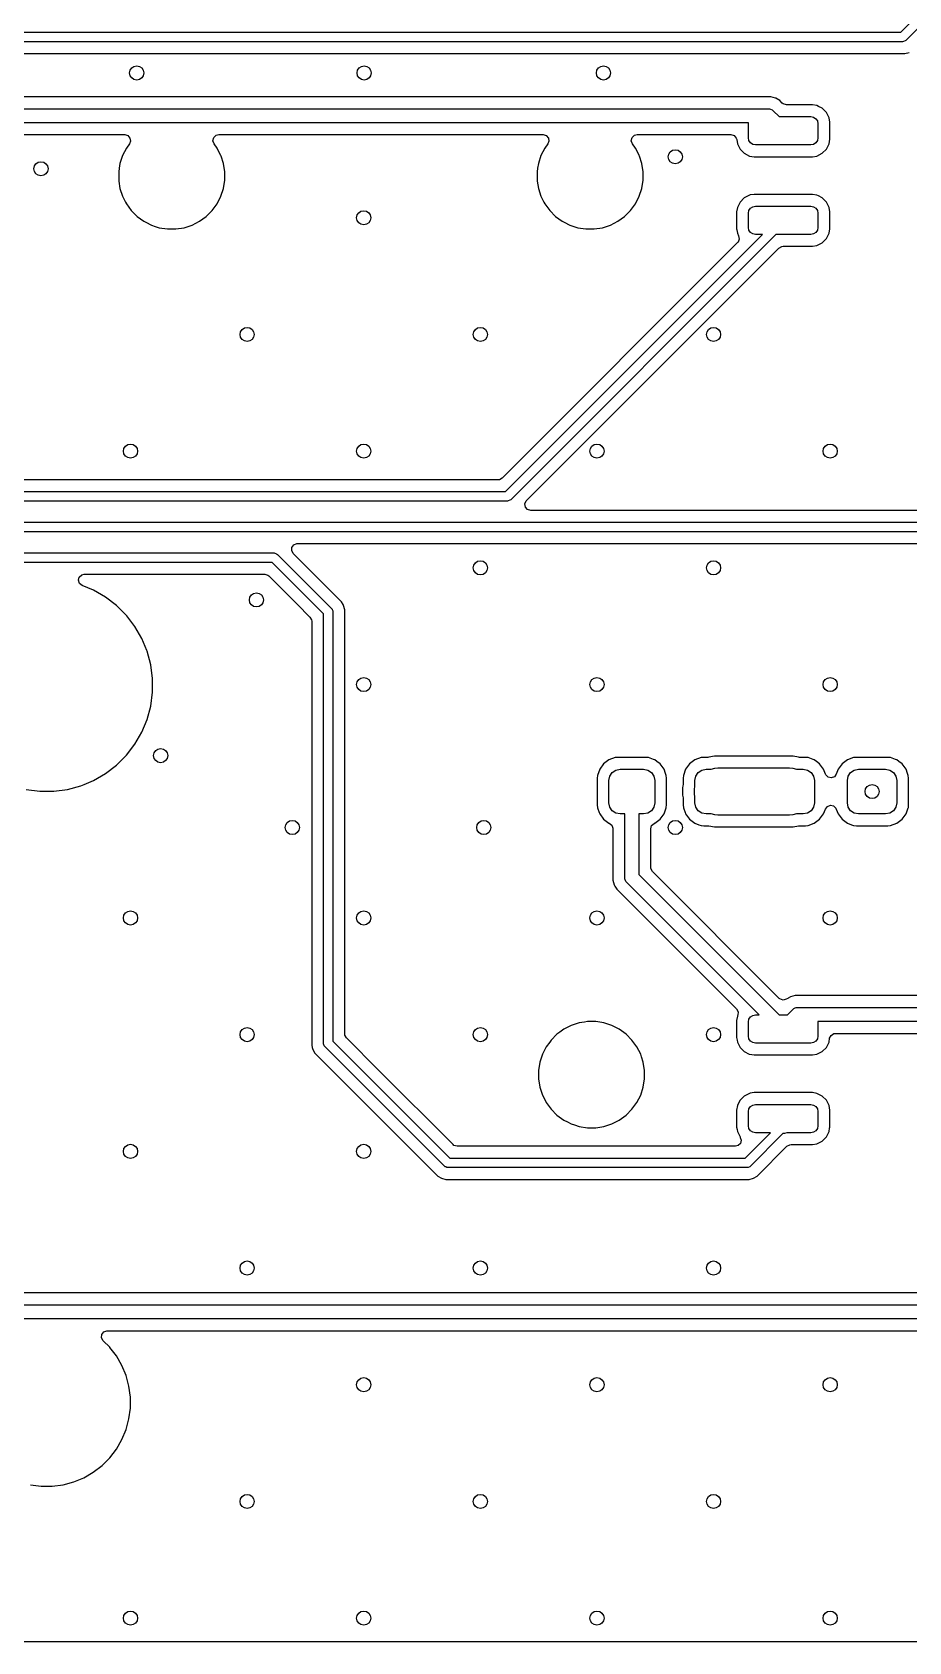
# Model space of a CAD drawing. Extents: x 117 to 217, y -143 to -43.
# Drawn here: x 164.91 to 183.52, y -143 to -108.86 of the extents above; entities that cross this region are included whole.
import ezdxf

# ---------------------------------------------------------------- set-up
doc = ezdxf.new("R2010")
doc.units = 0
doc.layers.add('BLACK', color=7, linetype='CONTINUOUS')

msp = doc.modelspace()

# ---------------------------------------------------------------- linework, layer by layer
at = {"layer": 'BLACK', "linetype": 'CONTINUOUS'}
for p, q in [((183.346578, -108.866), (185.066, -107.146578)), ((185.236711, -107.25871), (183.458711, -109.036711)), ((141.732, -108.866), (183.346578, -108.866)), ((183.388, -109.066), (141.773422, -109.066)), ((183.407509, -109.064079), (183.388, -109.066)), ((183.443557, -109.049147), (183.407509, -109.064079)), ((183.458711, -109.036711), (183.443557, -109.049147)), ((141.928544, -109.3165), (183.434142, -109.3165)), ((183.434142, -109.3165), (183.434144, -109.3165)), ((183.434144, -109.3165), (183.523288, -109.292614)), ((180.587227, -110.2355), (143.123227, -110.2355)), ((180.638157, -110.249146), (180.587227, -110.2355)), ((180.689089, -110.262793), (180.638157, -110.249146)), ((143.0705, -110.486), (180.5345, -110.486)), ((180.5345, -110.486), (180.563764, -110.488882)), ((180.563764, -110.488882), (180.586161, -110.498159)), ((180.586161, -110.498159), (180.617835, -110.511279)), ((180.617835, -110.511279), (180.640566, -110.529934)), ((180.640566, -110.529934), (180.764632, -110.654)), ((180.694766, -110.266071), (180.689089, -110.262793)), ((180.780413, -110.31552), (180.694766, -110.266071)), ((180.780415, -110.315522), (180.780413, -110.31552)), ((180.832074, -110.367181), (180.780415, -110.315522)), ((180.852716, -110.383815), (180.832074, -110.367181)), ((180.919755, -110.4035), (180.852716, -110.383815)), ((181.471519, -110.4035), (180.919755, -110.4035)), ((181.471524, -110.4035), (181.471519, -110.4035)), ((181.565301, -110.418352), (181.471524, -110.4035)), ((181.601517, -110.436805), (181.565301, -110.418352)), ((181.678342, -110.47595), (181.601517, -110.436805)), ((181.678344, -110.475952), (181.678342, -110.47595)), ((181.678347, -110.475954), (181.678344, -110.475952)), ((181.768045, -110.565652), (181.678347, -110.475954)), ((181.768046, -110.565654), (181.768045, -110.565652)), ((181.76805, -110.565658), (181.768046, -110.565654)), ((181.825646, -110.678696), (181.76805, -110.565658)), ((180.11858, -110.786), (162.53642, -110.786)), ((180.115, -110.804), (180.11858, -110.786)), ((180.115, -111.104), (180.115, -110.804)), ((180.764632, -110.654), (181.44, -110.654)), ((181.44, -110.654), (181.497403, -110.665418)), ((181.497403, -110.665418), (181.546066, -110.697934)), ((181.546066, -110.697934), (181.578582, -110.746597)), ((181.578582, -110.746597), (181.59, -110.804)), ((181.59, -110.804), (181.59, -111.104)), ((181.840499, -110.772482), (181.825646, -110.678696)), ((181.8405, -111.135519), (181.840499, -110.772482)), ((162.91209, -111.0365), (166.87608, -111.0365)), ((166.87608, -111.0365), (166.943119, -111.056185)), ((166.976398, -111.233386), (166.911936, -111.322109)), ((166.943119, -111.056185), (166.988874, -111.108989)), ((166.998818, -111.178147), (166.976398, -111.233386)), ((166.988874, -111.108989), (166.998818, -111.178147)), ((168.749222, -111.167579), (168.765047, -111.099525)), ((168.772701, -111.233385), (168.749222, -111.167579)), ((168.765047, -111.099525), (168.815153, -111.05083)), ((168.837164, -111.32211), (168.772701, -111.233385)), ((168.815153, -111.05083), (168.87302, -111.0365)), ((168.87302, -111.0365), (175.75608, -111.0365)), ((175.75608, -111.0365), (175.823119, -111.056185)), ((175.856398, -111.233386), (175.791936, -111.322109)), ((175.823119, -111.056185), (175.868874, -111.108989)), ((175.878818, -111.178147), (175.856398, -111.233386)), ((175.868874, -111.108989), (175.878818, -111.178147)), ((177.629222, -111.167579), (177.645047, -111.099525)), ((177.652701, -111.233385), (177.629222, -111.167579)), ((177.645047, -111.099525), (177.695153, -111.05083)), ((177.717164, -111.32211), (177.652701, -111.233385)), ((177.695153, -111.05083), (177.75302, -111.0365)), ((177.75302, -111.0365), (179.742912, -111.0365)), ((179.742912, -111.0365), (179.809951, -111.056185)), ((179.809951, -111.056185), (179.855706, -111.108989)), ((179.855706, -111.108989), (179.865385, -111.141101)), ((179.865385, -111.141101), (179.879354, -111.229304)), ((179.879354, -111.229304), (179.93695, -111.342342)), ((180.126418, -111.161403), (180.115, -111.104)), ((180.158934, -111.210066), (180.126418, -111.161403)), ((180.207597, -111.242582), (180.158934, -111.210066)), ((180.265, -111.254), (180.207597, -111.242582)), ((181.44, -111.254), (180.265, -111.254)), ((181.497403, -111.242582), (181.44, -111.254)), ((181.546066, -111.210066), (181.497403, -111.242582)), ((181.578582, -111.161403), (181.546066, -111.210066)), ((181.59, -111.104), (181.578582, -111.161403)), ((181.76805, -111.342342), (181.825646, -111.229304)), ((181.825646, -111.229302), (181.825647, -111.229301)), ((181.825646, -111.229304), (181.825646, -111.229302)), ((181.825647, -111.229301), (181.840499, -111.135524)), ((181.840499, -111.135524), (181.8405, -111.135519)), ((166.831506, -111.47996), (166.776764, -111.648443)), ((166.831507, -111.479957), (166.831506, -111.47996)), ((166.911936, -111.322109), (166.831507, -111.479957)), ((168.870374, -111.387288), (168.837164, -111.32211)), ((168.917592, -111.479957), (168.870374, -111.387288)), ((168.917593, -111.47996), (168.917592, -111.479957)), ((168.921265, -111.491261), (168.917593, -111.47996)), ((168.972336, -111.648445), (168.921265, -111.491261)), ((175.711506, -111.47996), (175.656764, -111.648443)), ((175.711507, -111.479957), (175.711506, -111.47996)), ((175.791936, -111.322109), (175.711507, -111.479957)), ((177.750374, -111.387288), (177.717164, -111.32211)), ((177.797592, -111.479957), (177.750374, -111.387288)), ((177.797593, -111.47996), (177.797592, -111.479957)), ((177.801265, -111.491261), (177.797593, -111.47996)), ((177.852336, -111.648445), (177.801265, -111.491261)), ((179.93695, -111.342342), (179.936952, -111.342344)), ((179.936952, -111.342344), (179.936954, -111.342347)), ((179.936954, -111.342347), (180.026652, -111.432045)), ((180.026652, -111.432045), (180.026654, -111.432046)), ((180.026654, -111.432046), (180.026658, -111.43205)), ((180.026658, -111.43205), (180.139694, -111.489645)), ((180.139694, -111.489645), (180.139698, -111.489647)), ((180.139698, -111.489647), (180.233475, -111.504499)), ((180.233475, -111.504499), (180.233481, -111.5045)), ((180.233481, -111.5045), (181.471518, -111.504499)), ((181.471518, -111.504499), (181.565304, -111.489646)), ((181.565304, -111.489646), (181.678342, -111.43205)), ((181.678342, -111.43205), (181.76805, -111.342342)), ((166.760744, -111.749587), (166.74905, -111.823421)), ((166.74905, -111.823421), (166.74905, -112.000579)), ((166.776764, -111.648443), (166.760744, -111.749587)), ((169.00005, -111.823421), (168.972336, -111.648445)), ((169.00005, -112.000579), (169.00005, -111.823421)), ((175.640744, -111.749587), (175.62905, -111.823421)), ((175.62905, -111.823421), (175.62905, -112.000579)), ((175.656764, -111.648443), (175.640744, -111.749587)), ((177.88005, -111.823421), (177.852336, -111.648445)), ((177.88005, -112.000579), (177.88005, -111.823421)), ((166.74905, -112.000579), (166.752687, -112.023544)), ((166.752687, -112.023544), (166.776764, -112.175556)), ((166.776764, -112.175556), (166.831506, -112.344039)), ((168.917592, -112.344042), (168.972336, -112.175555)), ((168.972336, -112.175555), (169.00005, -112.000579)), ((175.62905, -112.000579), (175.632687, -112.023544)), ((175.632687, -112.023544), (175.656764, -112.175556)), ((175.656764, -112.175556), (175.711506, -112.344039)), ((177.797592, -112.344042), (177.852336, -112.175555)), ((177.852336, -112.175555), (177.88005, -112.000579)), ((180.233482, -112.3035), (180.152519, -112.316323)), ((181.471524, -112.3035), (180.233482, -112.3035)), ((181.565301, -112.318352), (181.471524, -112.3035)), ((166.831506, -112.344039), (166.831507, -112.344042)), ((166.831507, -112.344042), (166.893474, -112.465657)), ((166.893474, -112.465657), (166.911936, -112.50189)), ((166.911936, -112.50189), (167.016067, -112.645214)), ((167.016067, -112.645214), (167.141336, -112.770483)), ((168.607764, -112.770483), (168.733033, -112.645214)), ((168.733033, -112.645214), (168.837164, -112.50189)), ((168.837164, -112.50189), (168.917592, -112.344042)), ((175.711506, -112.344039), (175.711507, -112.344042)), ((175.711507, -112.344042), (175.773474, -112.465657)), ((175.773474, -112.465657), (175.791936, -112.50189)), ((175.791936, -112.50189), (175.896067, -112.645214)), ((175.896067, -112.645214), (176.021336, -112.770483)), ((177.487764, -112.770483), (177.613033, -112.645214)), ((177.613033, -112.645214), (177.717164, -112.50189)), ((177.717164, -112.50189), (177.797592, -112.344042)), ((179.879352, -112.578698), (179.8645, -112.672475)), ((179.936951, -112.465657), (179.879352, -112.578698)), ((179.936954, -112.465652), (179.936951, -112.465657)), ((180.026652, -112.375954), (179.936954, -112.465652)), ((180.026657, -112.375951), (180.026652, -112.375954)), ((180.026658, -112.37595), (180.026657, -112.375951)), ((180.139696, -112.318354), (180.026658, -112.37595)), ((180.115, -112.704), (180.126418, -112.646597)), ((180.126418, -112.646597), (180.158934, -112.597934)), ((180.152519, -112.316323), (180.139696, -112.318354)), ((180.158934, -112.597934), (180.207597, -112.565418)), ((180.207597, -112.565418), (180.265, -112.554)), ((180.265, -112.554), (181.44, -112.554)), ((181.44, -112.554), (181.497403, -112.565418)), ((181.497403, -112.565418), (181.546066, -112.597934)), ((181.546066, -112.597934), (181.578582, -112.646597)), ((181.601517, -112.336805), (181.565301, -112.318352)), ((181.578582, -112.646597), (181.59, -112.704)), ((181.678342, -112.37595), (181.601517, -112.336805)), ((181.678344, -112.375952), (181.678342, -112.37595)), ((181.678347, -112.375954), (181.678344, -112.375952)), ((181.768045, -112.465652), (181.678347, -112.375954)), ((181.768046, -112.465654), (181.768045, -112.465652)), ((181.76805, -112.465658), (181.768046, -112.465654)), ((181.825646, -112.578696), (181.76805, -112.465658)), ((181.840499, -112.672482), (181.825646, -112.578696)), ((167.141336, -112.770483), (167.28466, -112.874614)), ((167.28466, -112.874614), (167.32507, -112.895204)), ((167.32507, -112.895204), (167.442507, -112.955042)), ((167.442507, -112.955042), (167.44251, -112.955043)), ((167.44251, -112.955043), (167.526751, -112.982414)), ((167.526751, -112.982414), (167.610995, -113.009786)), ((168.138105, -113.009786), (168.306592, -112.955042)), ((168.306592, -112.955042), (168.46444, -112.874614)), ((168.46444, -112.874614), (168.607764, -112.770483)), ((176.021336, -112.770483), (176.16466, -112.874614)), ((176.16466, -112.874614), (176.20507, -112.895204)), ((176.20507, -112.895204), (176.322507, -112.955042)), ((176.322507, -112.955042), (176.32251, -112.955043)), ((176.32251, -112.955043), (176.406751, -112.982414)), ((176.406751, -112.982414), (176.490995, -113.009786)), ((177.018105, -113.009786), (177.186592, -112.955042)), ((177.186592, -112.955042), (177.34444, -112.874614)), ((177.34444, -112.874614), (177.487764, -112.770483)), ((179.8645, -112.672475), (179.8645, -113.035517)), ((180.115, -113.004), (180.115, -112.704)), ((181.59, -112.704), (181.59, -113.004)), ((181.8405, -113.035519), (181.840499, -112.672482)), ((167.610995, -113.009786), (167.785971, -113.0375)), ((167.785971, -113.0375), (167.785972, -113.0375)), ((167.785972, -113.0375), (167.963128, -113.0375)), ((167.963128, -113.0375), (167.963129, -113.0375)), ((167.963129, -113.0375), (168.138105, -113.009786)), ((179.883887, -113.32693), (174.889637, -118.321181)), ((174.957078, -118.608), (180.411078, -113.154)), ((180.693922, -113.154), (175.069211, -118.778711)), ((176.490995, -113.009786), (176.665971, -113.0375)), ((176.665971, -113.0375), (176.665972, -113.0375)), ((176.665972, -113.0375), (176.843128, -113.0375)), ((176.843128, -113.0375), (176.843129, -113.0375)), ((176.843129, -113.0375), (177.018105, -113.009786)), ((179.8645, -113.035517), (179.867932, -113.057185)), ((179.867932, -113.057185), (179.879354, -113.129304)), ((179.879354, -113.129304), (179.906691, -113.182956)), ((179.893311, -113.316364), (179.883887, -113.32693)), ((179.919587, -113.251623), (179.893311, -113.316364)), ((179.906691, -113.182956), (179.919587, -113.251623)), ((180.126418, -113.061403), (180.115, -113.004)), ((180.158934, -113.110066), (180.126418, -113.061403)), ((180.207597, -113.142582), (180.158934, -113.110066)), ((180.265, -113.154), (180.207597, -113.142582)), ((180.411078, -113.154), (180.265, -113.154)), ((181.44, -113.154), (180.693922, -113.154)), ((181.497403, -113.142582), (181.44, -113.154)), ((181.546066, -113.110066), (181.497403, -113.142582)), ((181.578582, -113.061403), (181.546066, -113.110066)), ((181.59, -113.004), (181.578582, -113.061403)), ((181.678342, -113.33205), (181.76805, -113.242342)), ((181.76805, -113.242342), (181.825646, -113.129304)), ((181.825646, -113.129302), (181.825647, -113.129301)), ((181.825646, -113.129304), (181.825646, -113.129302)), ((181.825647, -113.129301), (181.840499, -113.035524)), ((181.840499, -113.035524), (181.8405, -113.035519)), ((178.051314, -116.150868), (180.761363, -113.440818)), ((180.761363, -113.440818), (180.822686, -113.407333)), ((180.822686, -113.407333), (180.849044, -113.404499)), ((180.849044, -113.404499), (181.471517, -113.404499)), ((181.471517, -113.404499), (181.471518, -113.404499)), ((181.471518, -113.404499), (181.565304, -113.389646)), ((181.565304, -113.389646), (181.678342, -113.33205)), ((175.406363, -118.795819), (177.958761, -116.243421)), ((177.958761, -116.243421), (178.051314, -116.150868)), ((174.801956, -118.3575), (157.094044, -118.3575)), ((174.828314, -118.354666), (174.801956, -118.3575)), ((174.889637, -118.321181), (174.828314, -118.354666)), ((131.648, -118.608), (174.957078, -118.608)), ((175.054057, -118.791147), (175.018009, -118.806079)), ((175.069211, -118.778711), (175.054057, -118.791147)), ((174.9985, -118.808), (131.648, -118.808)), ((175.018009, -118.806079), (174.9985, -118.808)), ((175.371306, -118.865853), (175.400331, -118.802297)), ((175.38125, -118.935011), (175.371306, -118.865853)), ((175.427005, -118.987815), (175.38125, -118.935011)), ((175.400331, -118.802297), (175.406363, -118.795819)), ((175.494044, -119.0075), (175.427005, -118.987815)), ((197.054643, -119.0075), (175.494044, -119.0075)), ((131.648, -119.258), (197.0085, -119.258)), ((196.967078, -119.458), (131.648, -119.458)), ((170.420378, -119.858858), (170.425362, -119.789166)), ((170.425362, -119.789166), (170.467234, -119.733233)), ((170.467234, -119.733233), (170.532698, -119.708816)), ((170.532698, -119.708816), (170.541544, -119.7085)), ((170.541544, -119.7085), (196.811956, -119.7085)), ((131.648, -119.908), (170.046, -119.908)), ((170.004578, -120.108), (131.648, -120.108)), ((170.744289, -120.847711), (170.004578, -120.108)), ((170.046, -119.908), (170.065509, -119.909921)), ((170.065509, -119.909921), (170.101557, -119.924853)), ((170.101557, -119.924853), (170.116711, -119.937289)), ((170.116711, -119.937289), (170.885711, -120.706289)), ((170.453863, -119.920181), (170.420378, -119.858858)), ((171.02587, -120.492189), (170.453863, -119.920181)), ((165.895361, -120.486926), (165.91264, -120.419227)), ((165.917426, -120.55322), (165.895361, -120.486926)), ((165.91264, -120.419227), (165.963777, -120.371616)), ((165.963777, -120.371616), (166.019282, -120.3585)), ((166.019282, -120.3585), (169.849456, -120.3585)), ((169.849456, -120.3585), (169.916495, -120.378185)), ((169.916495, -120.378185), (169.937137, -120.394819)), ((169.937137, -120.394819), (170.530189, -120.98787)), ((171.025893, -120.49221), (171.02587, -120.492189)), ((171.322501, -120.78882), (171.025893, -120.49221)), ((165.97183, -120.597061), (165.917426, -120.55322)), ((166.217294, -120.698734), (165.97183, -120.597061)), ((166.21731, -120.698742), (166.217294, -120.698734)), ((166.472089, -120.84584), (166.21731, -120.698742)), ((170.885711, -120.706289), (171.26671, -121.087289)), ((171.411212, -120.877531), (171.322501, -120.78882)), ((166.472092, -120.845842), (166.472089, -120.84584)), ((166.472097, -120.845845), (166.472092, -120.845842)), ((166.472103, -120.845849), (166.472097, -120.845845)), ((166.472105, -120.845851), (166.472103, -120.845849)), ((166.705509, -121.024948), (166.472105, -120.845851)), ((166.705516, -121.024954), (166.705509, -121.024948)), ((166.913545, -121.232983), (166.705516, -121.024954)), ((170.530189, -120.98787), (170.530199, -120.987881)), ((170.530199, -120.987881), (170.534529, -120.992211)), ((170.534529, -120.992211), (170.53453, -120.992212)), ((170.53453, -120.992212), (170.809182, -121.266863)), ((171.096, -121.199421), (170.744289, -120.847711)), ((171.26671, -121.087289), (171.279147, -121.102442)), ((171.279147, -121.102442), (171.280872, -121.106607)), ((171.280872, -121.106607), (171.294079, -121.138491)), ((171.294079, -121.138491), (171.296, -121.158)), ((171.296, -121.158), (171.296, -130.260578)), ((171.476469, -120.942788), (171.411212, -120.877531)), ((171.47647, -120.942791), (171.476469, -120.942788)), ((171.476473, -120.942794), (171.47647, -120.942791)), ((171.510377, -121.001517), (171.476473, -120.942794)), ((171.522614, -121.022712), (171.510377, -121.001517)), ((171.5465, -121.111856), (171.522614, -121.022712)), ((171.5465, -121.111858), (171.5465, -121.111856)), ((171.5465, -130.105456), (171.5465, -121.111858)), ((166.913551, -121.23299), (166.913545, -121.232983)), ((166.920479, -121.242019), (166.913551, -121.23299)), ((167.092655, -121.466403), (166.920479, -121.242019)), ((167.092659, -121.46641), (167.092655, -121.466403)), ((167.239757, -121.721189), (167.092659, -121.46641)), ((170.809182, -121.266863), (170.842666, -121.328184)), ((170.842666, -121.328184), (170.8455, -121.354543)), ((170.8455, -121.354543), (170.8455, -130.348144)), ((171.096, -130.302), (171.096, -121.199421)), ((167.239765, -121.721205), (167.239757, -121.721189)), ((167.345592, -121.976697), (167.239765, -121.721205)), ((167.35235, -121.993013), (167.345592, -121.976697)), ((167.428498, -122.2772), (167.35235, -121.993013)), ((167.4669, -122.568894), (167.428498, -122.2772)), ((167.428498, -123.1548), (167.4669, -122.863106)), ((167.4669, -122.863106), (167.4669, -122.568894)), ((167.35235, -123.438987), (167.428498, -123.1548)), ((167.239761, -123.710803), (167.35235, -123.438987)), ((167.092655, -123.965597), (167.239761, -123.710803)), ((166.705511, -124.40705), (166.91355, -124.199011)), ((166.91355, -124.199011), (167.092655, -123.965597)), ((177.2852, -124.248748), (177.153719, -124.297789)), ((177.343309, -124.2425), (177.2852, -124.248748)), ((177.343326, -124.2425), (177.343309, -124.2425)), ((177.936674, -124.2425), (177.343326, -124.2425)), ((177.93669, -124.2425), (177.936674, -124.2425)), ((177.994799, -124.248748), (177.93669, -124.2425)), ((178.099644, -124.287854), (177.994799, -124.248748)), ((179.1102, -124.248748), (178.978719, -124.297789)), ((179.168309, -124.2425), (179.1102, -124.248748)), ((179.25319, -124.2425), (179.168309, -124.2425)), ((179.277382, -124.240117), (179.25319, -124.2425)), ((179.39108, -124.2175), (179.277382, -124.240117)), ((179.391082, -124.2175), (179.39108, -124.2175)), ((181.062918, -124.2175), (179.391082, -124.2175)), ((181.06292, -124.2175), (181.062918, -124.2175)), ((181.176618, -124.240117), (181.06292, -124.2175)), ((181.20081, -124.2425), (181.176618, -124.240117)), ((181.323174, -124.2425), (181.20081, -124.2425)), ((181.32319, -124.2425), (181.323174, -124.2425)), ((181.381299, -124.248748), (181.32319, -124.2425)), ((181.486144, -124.287854), (181.381299, -124.248748)), ((182.3467, -124.248748), (182.215219, -124.297789)), ((182.404809, -124.2425), (182.3467, -124.248748)), ((182.404826, -124.2425), (182.404809, -124.2425)), ((183.073174, -124.2425), (182.404826, -124.2425)), ((183.07319, -124.2425), (183.073174, -124.2425)), ((183.131299, -124.248748), (183.07319, -124.2425)), ((183.236144, -124.287854), (183.131299, -124.248748)), ((166.217303, -124.733261), (166.472097, -124.586155)), ((166.472097, -124.586155), (166.705511, -124.40705)), ((176.957289, -124.494219), (176.908248, -124.6257)), ((177.041384, -124.381884), (176.957289, -124.494219)), ((177.153719, -124.297789), (177.041384, -124.381884)), ((177.170579, -124.639613), (177.222062, -124.562562)), ((177.222062, -124.562562), (177.299113, -124.511079)), ((177.299113, -124.511079), (177.39, -124.493)), ((177.39, -124.493), (177.89, -124.493)), ((177.89, -124.493), (177.980887, -124.511079)), ((177.980887, -124.511079), (178.057938, -124.562562)), ((178.057938, -124.562562), (178.109421, -124.639613)), ((178.126278, -124.297788), (178.099644, -124.287854)), ((178.12628, -124.297789), (178.126278, -124.297788)), ((178.171112, -124.331351), (178.12628, -124.297789)), ((178.238616, -124.381884), (178.171112, -124.331351)), ((178.322712, -124.494222), (178.238616, -124.381884)), ((178.356999, -124.586148), (178.322712, -124.494222)), ((178.371751, -124.6257), (178.356999, -124.586148)), ((178.782289, -124.494219), (178.733248, -124.6257)), ((178.866384, -124.381884), (178.782289, -124.494219)), ((178.978719, -124.297789), (178.866384, -124.381884)), ((178.995579, -124.639613), (179.047062, -124.562562)), ((179.047062, -124.562562), (179.124113, -124.511079)), ((179.124113, -124.511079), (179.215, -124.493)), ((179.215, -124.493), (179.3224, -124.493)), ((179.3224, -124.493), (179.399737, -124.472278)), ((179.399737, -124.472278), (179.465, -124.468)), ((179.465, -124.468), (180.989, -124.468)), ((180.989, -124.468), (181.054263, -124.472278)), ((181.054263, -124.472278), (181.1316, -124.493)), ((181.1316, -124.493), (181.2765, -124.493)), ((181.2765, -124.493), (181.367387, -124.511079)), ((181.367387, -124.511079), (181.444438, -124.562562)), ((181.444438, -124.562562), (181.495921, -124.639613)), ((181.512778, -124.297788), (181.486144, -124.287854)), ((181.51278, -124.297789), (181.512778, -124.297788)), ((181.557612, -124.331351), (181.51278, -124.297789)), ((181.625116, -124.381884), (181.557612, -124.331351)), ((181.70921, -124.494219), (181.625116, -124.381884)), ((181.709212, -124.494222), (181.70921, -124.494219)), ((181.747819, -124.597729), (181.709212, -124.494222)), ((182.018787, -124.494222), (181.980181, -124.597729)), ((182.102884, -124.381884), (182.018787, -124.494222)), ((182.215219, -124.297789), (182.102884, -124.381884)), ((182.232079, -124.639613), (182.283562, -124.562562)), ((182.283562, -124.562562), (182.360613, -124.511079)), ((182.360613, -124.511079), (182.4515, -124.493)), ((182.4515, -124.493), (183.0265, -124.493)), ((183.0265, -124.493), (183.117387, -124.511079)), ((183.117387, -124.511079), (183.194438, -124.562562)), ((183.194438, -124.562562), (183.245921, -124.639613)), ((183.262778, -124.297788), (183.236144, -124.287854)), ((183.26278, -124.297789), (183.262778, -124.297788)), ((183.307612, -124.331351), (183.26278, -124.297789)), ((183.375116, -124.381884), (183.307612, -124.331351)), ((183.459212, -124.494222), (183.375116, -124.381884)), ((183.493499, -124.586148), (183.459212, -124.494222)), ((183.508251, -124.6257), (183.493499, -124.586148)), ((164.7837, -124.921998), (165.075394, -124.9604)), ((165.369606, -124.9604), (165.6613, -124.921998)), ((165.6613, -124.921998), (165.945487, -124.84585)), ((165.945487, -124.84585), (166.018818, -124.815475)), ((166.018818, -124.815475), (166.217294, -124.733265)), ((166.217294, -124.733265), (166.217297, -124.733263)), ((166.217297, -124.733263), (166.217303, -124.733261)), ((176.908248, -124.6257), (176.902, -124.683809)), ((176.902, -124.683809), (176.902, -125.25219)), ((177.1525, -124.7305), (177.170579, -124.639613)), ((177.1525, -125.2055), (177.1525, -124.7305)), ((178.109421, -124.639613), (178.1275, -124.7305)), ((178.1275, -124.7305), (178.1275, -125.2055)), ((178.377999, -124.683809), (178.371751, -124.6257)), ((178.378, -124.683826), (178.377999, -124.683809)), ((178.378, -124.894082), (178.378, -124.683826)), ((178.378, -125.252173), (178.378, -124.894082)), ((178.714905, -124.892044), (178.7145, -124.894082)), ((178.7145, -124.894082), (178.7145, -125.041918)), ((178.724617, -124.843221), (178.714905, -124.892038)), ((178.714905, -124.892038), (178.714905, -124.892044)), ((178.727, -124.819029), (178.724617, -124.843221)), ((178.733248, -124.6257), (178.727, -124.683809)), ((178.727, -124.683809), (178.727, -124.819029)), ((178.969278, -124.902737), (178.9775, -124.872051)), ((178.969278, -125.033263), (178.969278, -124.902737)), ((178.9775, -124.7305), (178.995579, -124.639613)), ((178.9775, -124.872051), (178.9775, -124.7305)), ((181.495921, -124.639613), (181.514, -124.7305)), ((181.514, -124.7305), (181.514, -125.2055)), ((181.755167, -124.613821), (181.747819, -124.597729)), ((181.804572, -124.663227), (181.755167, -124.613821)), ((181.872845, -124.678079), (181.804572, -124.663227)), ((181.93831, -124.653663), (181.872845, -124.678079)), ((181.980181, -124.597729), (181.93831, -124.653663)), ((182.214, -124.7305), (182.232079, -124.639613)), ((182.214, -125.2055), (182.214, -124.7305)), ((183.245921, -124.639613), (183.264, -124.7305)), ((183.264, -124.7305), (183.264, -125.2055)), ((183.514499, -124.683809), (183.508251, -124.6257)), ((183.5145, -124.683826), (183.514499, -124.683809)), ((183.5145, -125.252173), (183.5145, -124.683826)), ((165.075394, -124.9604), (165.075401, -124.9604)), ((165.075401, -124.9604), (165.369599, -124.9604)), ((165.369599, -124.9604), (165.369606, -124.9604)), ((176.902, -125.25219), (176.908248, -125.310299)), ((177.170579, -125.296387), (177.1525, -125.2055)), ((178.1275, -125.2055), (178.109421, -125.296387)), ((178.372055, -125.307469), (178.377999, -125.25219)), ((178.377999, -125.25219), (178.378, -125.252173)), ((178.7145, -125.041918), (178.726336, -125.10142)), ((178.726336, -125.10142), (178.726816, -125.110211)), ((178.726816, -125.110211), (178.727, -125.11697)), ((178.727, -125.11697), (178.727, -125.25219)), ((178.727, -125.25219), (178.733248, -125.310299)), ((178.9775, -125.063948), (178.969278, -125.033263)), ((178.9775, -125.2055), (178.9775, -125.063948)), ((178.995579, -125.296387), (178.9775, -125.2055)), ((181.514, -125.2055), (181.495921, -125.296387)), ((181.78969, -125.282337), (181.855154, -125.25792)), ((181.855154, -125.25792), (181.923427, -125.272772)), ((181.923427, -125.272772), (181.972832, -125.322177)), ((182.232079, -125.296387), (182.214, -125.2055)), ((183.264, -125.2055), (183.245921, -125.296387)), ((183.508555, -125.307469), (183.514499, -125.25219)), ((183.514499, -125.25219), (183.5145, -125.252173)), ((176.908248, -125.310299), (176.947354, -125.415144)), ((176.947354, -125.415144), (176.957288, -125.441778)), ((176.957288, -125.441778), (177.041384, -125.554116)), ((177.041384, -125.554116), (177.153722, -125.638212)), ((177.222062, -125.373438), (177.170579, -125.296387)), ((177.299113, -125.424921), (177.222062, -125.373438)), ((177.39, -125.443), (177.299113, -125.424921)), ((177.49, -125.443), (177.39, -125.443)), ((177.49, -126.7915), (177.49, -125.443)), ((177.89, -125.443), (177.79, -125.443)), ((177.79, -125.443), (177.79, -126.729368)), ((177.980887, -125.424921), (177.89, -125.443)), ((178.057938, -125.373438), (177.980887, -125.424921)), ((178.109421, -125.296387), (178.057938, -125.373438)), ((178.126278, -125.638212), (178.238616, -125.554116)), ((178.238616, -125.554116), (178.322712, -125.441778)), ((178.322712, -125.441778), (178.371751, -125.310299)), ((178.371751, -125.310299), (178.372055, -125.307469)), ((178.733248, -125.310299), (178.772354, -125.415144)), ((178.772354, -125.415144), (178.782288, -125.441778)), ((178.782288, -125.441778), (178.866384, -125.554116)), ((178.866384, -125.554116), (178.978722, -125.638212)), ((179.047062, -125.373438), (178.995579, -125.296387)), ((179.124113, -125.424921), (179.047062, -125.373438)), ((179.215, -125.443), (179.124113, -125.424921)), ((179.3224, -125.443), (179.215, -125.443)), ((179.399737, -125.463722), (179.3224, -125.443)), ((179.465, -125.468), (179.399737, -125.463722)), ((180.989, -125.468), (179.465, -125.468)), ((181.054263, -125.463722), (180.989, -125.468)), ((181.1316, -125.443), (181.054263, -125.463722)), ((181.2765, -125.443), (181.1316, -125.443)), ((181.367387, -125.424921), (181.2765, -125.443)), ((181.444438, -125.373438), (181.367387, -125.424921)), ((181.495921, -125.296387), (181.444438, -125.373438)), ((181.512778, -125.638212), (181.625116, -125.554116)), ((181.625116, -125.554116), (181.709212, -125.441778)), ((181.709212, -125.441778), (181.747818, -125.338268)), ((181.747818, -125.338268), (181.78969, -125.282337)), ((181.972832, -125.322177), (181.980179, -125.338265)), ((181.980179, -125.338265), (182.018788, -125.441778)), ((182.018788, -125.441778), (182.102884, -125.554116)), ((182.102884, -125.554116), (182.215222, -125.638212)), ((182.283562, -125.373438), (182.232079, -125.296387)), ((182.360613, -125.424921), (182.283562, -125.373438)), ((182.4515, -125.443), (182.360613, -125.424921)), ((183.0265, -125.443), (182.4515, -125.443)), ((183.117387, -125.424921), (183.0265, -125.443)), ((183.194438, -125.373438), (183.117387, -125.424921)), ((183.245921, -125.296387), (183.194438, -125.373438)), ((183.262778, -125.638212), (183.375116, -125.554116)), ((183.375116, -125.554116), (183.459212, -125.441778)), ((183.459212, -125.441778), (183.508251, -125.310299)), ((183.508251, -125.310299), (183.508555, -125.307469)), ((177.153722, -125.638212), (177.158829, -125.640116)), ((177.158829, -125.640116), (177.214763, -125.681985)), ((177.214763, -125.681985), (177.239184, -125.747448)), ((177.239184, -125.747448), (177.2395, -125.7563)), ((177.2395, -125.7563), (177.2395, -126.844226)), ((178.0405, -125.7563), (178.060185, -125.689261)), ((178.0405, -126.403421), (178.0405, -125.7563)), ((178.060185, -125.689261), (178.112989, -125.643506)), ((178.112989, -125.643506), (178.121162, -125.64012)), ((178.121162, -125.64012), (178.126278, -125.638212)), ((178.978722, -125.638212), (179.064499, -125.670205)), ((179.064499, -125.670205), (179.1102, -125.687251)), ((179.1102, -125.687251), (179.168309, -125.693499)), ((179.168309, -125.693499), (179.168326, -125.6935)), ((179.168326, -125.6935), (179.25319, -125.6935)), ((179.25319, -125.6935), (179.277382, -125.695883)), ((179.277382, -125.695883), (179.39108, -125.7185)), ((179.39108, -125.7185), (179.391082, -125.7185)), ((179.391082, -125.7185), (181.062919, -125.7185)), ((181.062919, -125.7185), (181.176618, -125.695883)), ((181.176618, -125.695883), (181.20081, -125.6935)), ((181.20081, -125.6935), (181.323174, -125.6935)), ((181.323174, -125.6935), (181.32319, -125.693499)), ((181.32319, -125.693499), (181.381299, -125.687251)), ((181.381299, -125.687251), (181.512778, -125.638212)), ((182.215222, -125.638212), (182.300999, -125.670205)), ((182.300999, -125.670205), (182.3467, -125.687251)), ((182.3467, -125.687251), (182.404809, -125.693499)), ((182.404809, -125.693499), (182.404826, -125.6935)), ((182.404826, -125.6935), (183.073174, -125.6935)), ((183.073174, -125.6935), (183.07319, -125.693499)), ((183.07319, -125.693499), (183.131299, -125.687251)), ((183.131299, -125.687251), (183.262778, -125.638212)), ((178.0405, -126.574245), (178.0405, -126.403421)), ((178.043334, -126.600603), (178.0405, -126.574245)), ((178.076819, -126.661926), (178.043334, -126.600603)), ((177.2395, -126.844226), (177.266793, -126.946089)), ((177.266793, -126.946089), (177.281768, -126.972025)), ((177.281768, -126.972025), (177.31952, -127.037413)), ((177.492882, -126.820763), (177.49, -126.7915)), ((177.515279, -126.874835), (177.492882, -126.820763)), ((177.533934, -126.897566), (177.515279, -126.874835)), ((180.340368, -129.704), (177.533934, -126.897566)), ((177.79, -126.729368), (180.764632, -129.704)), ((180.768583, -129.35369), (178.076819, -126.661926)), ((177.31952, -127.037413), (177.319522, -127.037415)), ((177.319522, -127.037415), (179.860019, -129.577912)), ((180.784336, -129.367016), (180.768583, -129.35369)), ((180.850362, -129.389868), (180.784336, -129.367016)), ((180.918263, -129.373397), (180.850362, -129.389868)), ((180.952397, -129.35369), (180.918263, -129.373397)), ((180.96025, -129.349156), (180.952397, -129.35369)), ((180.960251, -129.349155), (180.96025, -129.349156)), ((181.005909, -129.322794), (180.960251, -129.349155)), ((181.005912, -129.322793), (181.005909, -129.322794)), ((181.107773, -129.2955), (181.005912, -129.322793)), ((181.213227, -129.2955), (181.107773, -129.2955)), ((188.168727, -129.2955), (181.213227, -129.2955)), ((179.860019, -129.577912), (179.893504, -129.639235)), ((179.88852, -129.708927), (179.882825, -129.721884)), ((179.893504, -129.639235), (179.88852, -129.708927)), ((180.207597, -129.715418), (180.265, -129.704)), ((180.265, -129.704), (180.340368, -129.704)), ((180.764632, -129.704), (180.940368, -129.704)), ((180.940368, -129.704), (181.054434, -129.589934)), ((181.054434, -129.589934), (181.077165, -129.571279)), ((181.077165, -129.571279), (181.108839, -129.558159)), ((181.108839, -129.558159), (181.131236, -129.548882)), ((181.131236, -129.548882), (181.1605, -129.546)), ((181.1605, -129.546), (188.116, -129.546)), ((176.194659, -130.009386), (176.112888, -130.068796)), ((176.352507, -129.928957), (176.194659, -130.009386)), ((176.35251, -129.928956), (176.352507, -129.928957)), ((176.520993, -129.874214), (176.35251, -129.928956)), ((176.637645, -129.855738), (176.520993, -129.874214)), ((176.695971, -129.8465), (176.637645, -129.855738)), ((176.873129, -129.8465), (176.695971, -129.8465)), ((176.960617, -129.860357), (176.873129, -129.8465)), ((177.048106, -129.874214), (176.960617, -129.860357)), ((177.216589, -129.928956), (177.048106, -129.874214)), ((177.216592, -129.928957), (177.216589, -129.928956)), ((177.37444, -130.009386), (177.216592, -129.928957)), ((177.517764, -130.113517), (177.37444, -130.009386)), ((179.879352, -129.728699), (179.8645, -129.822475)), ((179.8645, -129.822475), (179.8645, -130.185517)), ((179.882825, -129.721884), (179.879352, -129.728699)), ((180.115, -129.854), (180.126418, -129.796597)), ((180.115, -130.154), (180.115, -129.854)), ((180.126418, -129.796597), (180.158934, -129.747934)), ((180.158934, -129.747934), (180.207597, -129.715418)), ((188.053868, -129.846), (181.588409, -129.846)), ((181.588409, -129.846), (181.59, -129.854)), ((181.59, -129.854), (181.59, -130.154)), ((170.8455, -130.348144), (170.857343, -130.392342)), ((170.857343, -130.392342), (170.869386, -130.437289)), ((171.097921, -130.321509), (171.096, -130.302)), ((171.112853, -130.357557), (171.097921, -130.321509)), ((171.125289, -130.372711), (171.112853, -130.357557)), ((173.665289, -132.91271), (171.125289, -130.372711)), ((171.296, -130.260578), (173.777421, -132.742)), ((171.549334, -130.131814), (171.5465, -130.105456)), ((171.582819, -130.193137), (171.549334, -130.131814)), ((172.273103, -130.883421), (171.582819, -130.193137)), ((175.821936, -130.382109), (175.741507, -130.539957)), ((175.896629, -130.279304), (175.821936, -130.382109)), ((175.926067, -130.238786), (175.896629, -130.279304)), ((175.926069, -130.238784), (175.926067, -130.238786)), ((176.051333, -130.113519), (175.926069, -130.238783)), ((175.926069, -130.238783), (175.926069, -130.238784)), ((176.051334, -130.113519), (176.051333, -130.113519)), ((176.051336, -130.113517), (176.051334, -130.113519)), ((176.112888, -130.068796), (176.051336, -130.113517)), ((177.643033, -130.238786), (177.517764, -130.113517)), ((177.747163, -130.382109), (177.643033, -130.238786)), ((177.827592, -130.539957), (177.747163, -130.382109)), ((179.8645, -130.185517), (179.872937, -130.238784)), ((179.872937, -130.238784), (179.879354, -130.279304)), ((179.879354, -130.279304), (179.93695, -130.392342)), ((179.93695, -130.392342), (179.936952, -130.392344)), ((179.936952, -130.392344), (179.936954, -130.392347)), ((179.936954, -130.392347), (180.026652, -130.482045)), ((180.126418, -130.211403), (180.115, -130.154)), ((180.158934, -130.260066), (180.126418, -130.211403)), ((180.207597, -130.292582), (180.158934, -130.260066)), ((180.265, -130.304), (180.207597, -130.292582)), ((181.44, -130.304), (180.265, -130.304)), ((181.497403, -130.292582), (181.44, -130.304)), ((181.546066, -130.260066), (181.497403, -130.292582)), ((181.578582, -130.211403), (181.546066, -130.260066)), ((181.59, -130.154), (181.578582, -130.211403)), ((181.678342, -130.48205), (181.76805, -130.392342)), ((181.76805, -130.392342), (181.825646, -130.279304)), ((181.825646, -130.279302), (181.825647, -130.279301)), ((181.825646, -130.279304), (181.825646, -130.279302)), ((181.825647, -130.2793), (181.838033, -130.201102)), ((181.825647, -130.279301), (181.825647, -130.2793)), ((181.838033, -130.201102), (181.867962, -130.137967)), ((181.867962, -130.137967), (181.927274, -130.101036)), ((181.927274, -130.101036), (181.960506, -130.0965)), ((181.960506, -130.0965), (185.94608, -130.0965)), ((170.869386, -130.437289), (170.869387, -130.43729)), ((170.869387, -130.43729), (170.915527, -130.517208)), ((170.915527, -130.517208), (170.915529, -130.517211)), ((170.915529, -130.517211), (170.91553, -130.517212)), ((170.91553, -130.517212), (173.520787, -133.122469)), ((175.686764, -130.708443), (175.65905, -130.883421)), ((175.741506, -130.53996), (175.686764, -130.708443)), ((175.741507, -130.539957), (175.741506, -130.53996)), ((177.827593, -130.53996), (177.827592, -130.539957)), ((177.845266, -130.594354), (177.827593, -130.53996)), ((177.882336, -130.708445), (177.845266, -130.594354)), ((177.91005, -130.883421), (177.882336, -130.708445)), ((180.026652, -130.482045), (180.026654, -130.482046)), ((180.026654, -130.482046), (180.026658, -130.48205)), ((180.026658, -130.48205), (180.128531, -130.533957)), ((180.128531, -130.533957), (180.139698, -130.539647)), ((180.139698, -130.539647), (180.233475, -130.554499)), ((180.233475, -130.554499), (180.233481, -130.5545)), ((180.233481, -130.5545), (181.471518, -130.554499)), ((181.471518, -130.554499), (181.565304, -130.539646)), ((181.565304, -130.539646), (181.678342, -130.48205)), ((173.844863, -132.455181), (172.273103, -130.883421)), ((175.65905, -130.883421), (175.65905, -131.060578)), ((175.65905, -131.060578), (175.686764, -131.235556)), ((177.882336, -131.235555), (177.91005, -131.060579)), ((177.91005, -131.060579), (177.91005, -130.883421)), ((175.686764, -131.235556), (175.741506, -131.404039)), ((175.741506, -131.404039), (175.741507, -131.404042)), ((175.741507, -131.404042), (175.805432, -131.5295)), ((177.747164, -131.56189), (177.827592, -131.404042)), ((177.827592, -131.404042), (177.882336, -131.235555)), ((180.139696, -131.368354), (180.026658, -131.42595)), ((180.152519, -131.366323), (180.139696, -131.368354)), ((180.233482, -131.3535), (180.152519, -131.366323)), ((181.471524, -131.3535), (180.233482, -131.3535)), ((181.565301, -131.368352), (181.471524, -131.3535)), ((181.578907, -131.375285), (181.565301, -131.368352)), ((181.678342, -131.42595), (181.578907, -131.375285)), ((175.805432, -131.5295), (175.821936, -131.56189)), ((175.821936, -131.56189), (175.926067, -131.705214)), ((175.926067, -131.705214), (176.051336, -131.830483)), ((177.517764, -131.830483), (177.643033, -131.705214)), ((177.643033, -131.705214), (177.747164, -131.56189)), ((179.879352, -131.628698), (179.8645, -131.722475)), ((179.8645, -131.722475), (179.8645, -132.085517)), ((179.933949, -131.521548), (179.879352, -131.628698)), ((179.93695, -131.515658), (179.933949, -131.521548)), ((179.936951, -131.515657), (179.93695, -131.515658)), ((179.936954, -131.515652), (179.936951, -131.515657)), ((180.026652, -131.425954), (179.936954, -131.515652)), ((180.026657, -131.425951), (180.026652, -131.425954)), ((180.026658, -131.42595), (180.026657, -131.425951)), ((180.115, -131.754), (180.126418, -131.696597)), ((180.115, -132.054), (180.115, -131.754)), ((180.126418, -131.696597), (180.158934, -131.647934)), ((180.158934, -131.647934), (180.207597, -131.615418)), ((180.207597, -131.615418), (180.265, -131.604)), ((180.265, -131.604), (181.44, -131.604)), ((181.44, -131.604), (181.497403, -131.615418)), ((181.497403, -131.615418), (181.546066, -131.647934)), ((181.546066, -131.647934), (181.578582, -131.696597)), ((181.578582, -131.696597), (181.59, -131.754)), ((181.59, -131.754), (181.59, -132.054)), ((181.678344, -131.425952), (181.678342, -131.42595)), ((181.678347, -131.425954), (181.678344, -131.425952)), ((181.768045, -131.515652), (181.678347, -131.425954)), ((181.768046, -131.515654), (181.768045, -131.515652)), ((181.76805, -131.515658), (181.768046, -131.515654)), ((181.825646, -131.628696), (181.76805, -131.515658)), ((181.840499, -131.722482), (181.825646, -131.628696)), ((181.8405, -132.085519), (181.840499, -131.722482)), ((176.051336, -131.830483), (176.19466, -131.934614)), ((176.19466, -131.934614), (176.272079, -131.974061)), ((176.272079, -131.974061), (176.352507, -132.015042)), ((176.352507, -132.015042), (176.35251, -132.015043)), ((176.35251, -132.015043), (176.423696, -132.038172)), ((176.423696, -132.038172), (176.520995, -132.069786)), ((176.520995, -132.069786), (176.695971, -132.0975)), ((176.695971, -132.0975), (176.695972, -132.0975)), ((176.695972, -132.0975), (176.873128, -132.0975)), ((176.873128, -132.0975), (176.873129, -132.0975)), ((176.873129, -132.0975), (177.048105, -132.069786)), ((177.048105, -132.069786), (177.216592, -132.015042)), ((177.216592, -132.015042), (177.37444, -131.934614)), ((177.37444, -131.934614), (177.517764, -131.830483)), ((179.8645, -132.085517), (179.872055, -132.133219)), ((180.126418, -132.111403), (180.115, -132.054)), ((181.59, -132.054), (181.578582, -132.111403)), ((181.836905, -132.108215), (181.8405, -132.085519)), ((179.872055, -132.133219), (179.879354, -132.179304)), ((179.879354, -132.179304), (179.936257, -132.290981)), ((179.946254, -132.428478), (179.896146, -132.477171)), ((179.936257, -132.290981), (179.936953, -132.292347)), ((179.936953, -132.292347), (179.938603, -132.294618)), ((179.938603, -132.294618), (179.939753, -132.297843)), ((179.939753, -132.297843), (179.941381, -132.301037)), ((179.941381, -132.301037), (179.940968, -132.301247)), ((179.940968, -132.301247), (179.962081, -132.360425)), ((179.962081, -132.360425), (179.946254, -132.428478)), ((180.044578, -132.742), (180.582579, -132.204)), ((180.158934, -132.160066), (180.126418, -132.111403)), ((180.846803, -132.222618), (180.156711, -132.912711)), ((180.207597, -132.192582), (180.158934, -132.160066)), ((180.265, -132.204), (180.207597, -132.192582)), ((180.582579, -132.204), (180.265, -132.204)), ((180.881764, -132.222618), (180.846803, -132.222618)), ((180.926711, -132.204), (180.881764, -132.222618)), ((181.44, -132.204), (180.926711, -132.204)), ((181.497403, -132.192582), (181.44, -132.204)), ((181.471518, -132.454499), (181.565304, -132.439646)), ((181.546066, -132.160066), (181.497403, -132.192582)), ((181.578582, -132.111403), (181.546066, -132.160066)), ((181.565304, -132.439646), (181.678342, -132.38205)), ((181.678342, -132.38205), (181.76805, -132.292342)), ((181.76805, -132.292342), (181.825646, -132.179304)), ((181.825646, -132.179302), (181.825647, -132.179301)), ((181.825646, -132.179304), (181.825646, -132.179302)), ((181.825647, -132.179301), (181.836905, -132.108215)), ((173.777421, -132.742), (180.044578, -132.742)), ((173.865505, -132.471815), (173.844863, -132.455181)), ((173.932544, -132.4915), (173.865505, -132.471815)), ((179.838283, -132.4915), (173.932544, -132.4915)), ((179.896146, -132.477171), (179.838283, -132.4915)), ((180.301212, -133.12247), (180.932863, -132.490817)), ((180.932863, -132.490817), (180.994186, -132.457333)), ((180.994186, -132.457333), (181.020544, -132.454499)), ((181.020544, -132.454499), (181.471517, -132.454499)), ((181.471517, -132.454499), (181.471518, -132.454499)), ((173.520787, -133.122469), (173.600712, -133.168614)), ((173.680442, -132.925147), (173.665289, -132.91271)), ((173.691, -132.92952), (173.680442, -132.925147)), ((173.716491, -132.940079), (173.691, -132.92952)), ((173.736, -132.942), (173.716491, -132.940079)), ((180.086, -132.942), (173.736, -132.942)), ((180.105509, -132.940079), (180.086, -132.942)), ((180.141557, -132.925147), (180.105509, -132.940079)), ((180.156711, -132.912711), (180.141557, -132.925147)), ((180.221288, -133.168614), (180.301212, -133.12247)), ((173.600712, -133.168614), (173.689856, -133.1925)), ((173.689856, -133.1925), (173.689858, -133.1925)), ((173.689858, -133.1925), (180.132142, -133.1925)), ((180.132142, -133.1925), (180.132144, -133.1925)), ((180.132144, -133.1925), (180.221288, -133.168614)), ((157.034132, -135.851), (184.992868, -135.851)), ((184.837745, -135.6005), (157.2425, -135.6005)), ((185.055, -136.151), (156.972, -136.151)), ((166.385718, -136.551858), (166.390702, -136.482166)), ((166.390702, -136.482166), (166.432574, -136.426233)), ((166.432574, -136.426233), (166.498038, -136.401816)), ((166.498038, -136.401816), (166.506884, -136.4015)), ((166.506884, -136.4015), (185.107725, -136.4015)), ((166.419203, -136.613181), (166.385718, -136.551858)), ((166.559497, -136.753475), (166.419203, -136.613181)), ((166.559503, -136.753482), (166.559497, -136.753475)), ((166.564435, -136.75991), (166.559503, -136.753482)), ((166.701108, -136.938026), (166.564435, -136.75991)), ((166.701112, -136.938033), (166.701108, -136.938026)), ((166.817411, -137.139467), (166.701112, -136.938033)), ((166.817413, -137.139472), (166.817411, -137.139467)), ((166.817415, -137.139475), (166.817413, -137.139472)), ((166.906432, -137.354382), (166.817415, -137.139475)), ((166.966637, -137.57907), (166.906432, -137.354382)), ((166.997, -137.809693), (166.966637, -137.57907)), ((166.997, -138.042307), (166.997, -137.809693)), ((166.966637, -138.27293), (166.997, -138.042307)), ((166.817415, -138.712525), (166.906432, -138.497618)), ((166.906432, -138.497618), (166.966637, -138.27293)), ((166.559502, -139.098519), (166.701108, -138.913974)), ((166.701108, -138.913974), (166.817415, -138.712525)), ((166.210474, -139.404608), (166.395019, -139.263002)), ((166.395019, -139.263002), (166.559502, -139.098519)), ((165.56943, -139.670137), (165.794118, -139.609932)), ((165.794118, -139.609932), (166.009025, -139.520915)), ((166.009025, -139.520915), (166.210474, -139.404608)), ((164.87557, -139.670137), (165.106193, -139.7005)), ((165.106193, -139.7005), (165.1062, -139.7005)), ((165.1062, -139.7005), (165.3388, -139.7005)), ((165.3388, -139.7005), (165.338807, -139.7005)), ((165.338807, -139.7005), (165.56943, -139.670137)), ((213.996753, -142.9995), (120.003246, -142.9995))]:
    msp.add_line(p, q, dxfattribs=at)
at = {"layer": 'BLACK'}
for centre in [(167.132, -109.728), (171.958, -109.728), (177.038, -109.728), (165.1, -111.76), (178.562, -111.506), (171.949746, -112.798984), (169.474873, -115.273857), (174.424619, -115.273857), (179.374365, -115.273857), (167, -117.74873), (171.949746, -117.74873), (176.899492, -117.74873), (181.849238, -117.74873), (174.424619, -120.223603), (179.374365, -120.223603), (169.672, -120.904), (171.949746, -122.698476), (176.899492, -122.698476), (181.849238, -122.698476), (167.64, -124.206), (182.739, -124.968), (170.434, -125.73), (174.498, -125.73), (178.562, -125.73), (167, -127.648222), (171.949746, -127.648222), (176.899492, -127.648222), (181.849238, -127.648222), (169.474873, -130.123095), (174.424619, -130.123095), (179.374365, -130.123095), (167, -132.597968), (171.949746, -132.597968), (169.474873, -135.072841), (174.424619, -135.072841), (179.374365, -135.072841), (171.949746, -137.547714), (176.899492, -137.547714), (181.849238, -137.547714), (169.474873, -140.022587), (174.424619, -140.022587), (179.374365, -140.022587), (167, -142.49746), (171.949746, -142.49746), (176.899492, -142.49746), (181.849238, -142.49746)]:
    msp.add_circle(centre, 0.15, dxfattribs=at)

doc.saveas('drawing.dxf')
